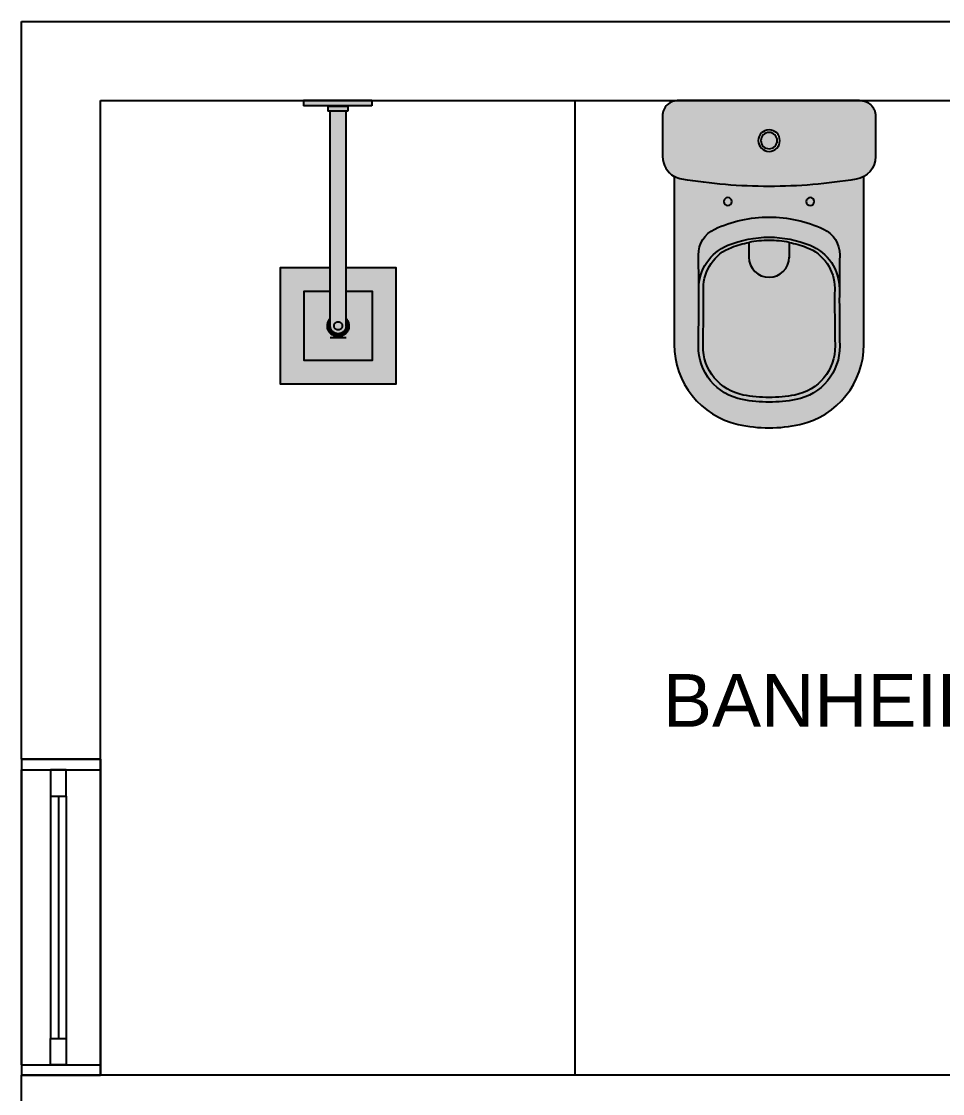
# Model space of a CAD drawing. Header units: millimetres. Extents: x 0 to 22.8, y -0.9 to 16.2.
# Drawn here: x 0 to 1.747, y 14.185 to 16.22 of the extents above; entities that cross this region are included whole.
import ezdxf

# ---------------------------------------------------------------- set-up
doc = ezdxf.new("R2010")
doc.units = ezdxf.units.MM
doc.linetypes.add('CACHE', pattern=[0.239999994635582, 0.119999997317791, -0.119999997317791])
doc.linetypes.add('CONTINU', pattern=[0])
for name, color, linetype in [('AI-Caixilhos', 2, 'Continuous'), ('AI-Equip san', 1, 'Continuous'), ('ARQ_Alvenaria', 4, 'Continuous'), ('ARQ_Caixilho', 1, 'Continuous'), ('TEXTOS', 2, 'Continuous')]:
    doc.layers.add(name, color=color, linetype=linetype)
doc.layers.add('AI-Hatch equip san', color=255, linetype='Continuous', lineweight=0)
doc.styles.get("Standard").update_dxf_attribs({"font": 'arial.ttf'})

# ---------------------------------------------------------------- blocks, each defined once
blk = doc.blocks.new('BACIA VOGUE PLUS CP525 - PLANTA')
at = {"layer": 'AI-Hatch equip san'}
h = blk.add_hatch(color=256, dxfattribs=at)
h.paths.add_polyline_path([(0.2029819681127663, -0.1064209892956125), (0.2029821046336622, -0.02928925581885622, 0.4177746611043462), (0.1726251087268054, 0), (-0.172390264361141, 0, 0.4037668227474437), (-0.2013260020143264, -0.02928925366165558), (-0.2013258655098014, -0.1064209903387479, 0.2675957906071498), (-0.1791717963060364, -0.1440773359719341, 0.0873507331019102), (-0.1648816062894412, -0.149159383672389, 0.0419215482761166), (0.0008280874545505412, -0.1630741347769273, 0.0419217918455576), (0.1665385319127211, -0.149159218187906, -0.002557810752443), (0.1660972889040124, -0.1492338565936784, 0.3663366426868632)])
h.paths.add_polyline_path([(0.000828279892999717, -0.0966472008089756, -1), (0.000828279892999717, -0.05569838569877383, -1)], flags=16)
h.paths.add_polyline_path([(0.000828279892999717, -0.09165344275255016, -1), (0.000828279892999717, -0.06069214375519927, -1)], flags=0)
edge = h.paths.add_edge_path()
edge.add_line((-0.179171800256043, -0.1440773337308894), (-0.1791718248801715, -0.4629633556741144))
edge.add_arc((-0.02361626332749722, -0.4629633420750157), 0.1555555615526769, 180.0000050089562, 257.2909584115675)
edge.add_arc((0.0008290131787589416, -0.3545744550481764), 0.2666668677911435, 257.2907881814603, 282.7088727248874)
edge.add_arc((0.02527249099047424, -0.4629635634870866), 0.1555557412784841, 282.7091245076064, 360.0000815526128)
edge.add_line((0.1808282322687944, -0.4629633420750174), (0.1808282059156596, -0.1440774909092131))
edge.add_arc((0.1592437205758728, -0.1060341745997153), 0.0437399579698938, 279.0147632878452, 299.5691041169531, ccw=False)
edge.add_arc((0.0008483444686646635, 0.83035844521706), 0.9934325802005164, 269.9988316858968, 279.575166714042, ccw=False)
edge.add_arc((0.0008077062437763516, 0.830359645168274), 0.9934337801542708, 260.42484044789285, 270.00117547591265, ccw=False)
edge.add_arc((-0.1575869271711525, -0.1060348338966151), 0.0437394391793126, 240.4299263300798, 260.9840415205306, ccw=False)
for points in [[(-0.1707345083475786, -6.550523547588227e-06, 0.4200999088809455), (-0.2013260020143264, -0.02928925366165558), (-0.2013258655098014, -0.1064209903387479, 0.2675957906093825), (-0.1791717963057238, -0.1440773359721135)], [(0.1723906083508666, -6.550606171273898e-06, -0.4200999559944218), (0.2029821046336622, -0.02928925581885622), (0.2029819681127663, -0.1064209892956125, -0.3663366426868458), (0.1660972889040124, -0.1492338565936784, -0.0418089791809137), (0.0008280874566537477, -0.1630741347769273, -0.0418089791803658), (-0.1644413153449875, -0.1492338605347605, -0.0899254475467314), (-0.1791717963057238, -0.1440773359721135)], [(-0.179171800256043, -0.1440773337308894), (-0.1791718248801715, -0.4629633556741144, 0.3506406100393655), (-0.05783850962987458, -0.6147077673037131, 0.1113643007795019), (0.05949499643921285, -0.614708114511199, 0.3506406278863314), (0.1808282322687944, -0.4629633420750174), (0.1808282059156596, -0.1440774909092131)], [(-0.132513497435383, -0.3574158843918429, -0.3055382144920512), (-0.07730141839127214, -0.2748073760160654, -0.0974481896694778), (0.0008282708789408844, -0.259434192897011, -0.0974482197534445), (0.07895782445970667, -0.2748076429495949, -0.305538199285392), (0.134169447640005, -0.3574158822718747)], [(0.03905046260476297, -0.2693427366265873, -0.0429944799334745), (0.07206227793935227, -0.2787721903447942, -0.3122724263513446), (0.1252845301719674, -0.3563552579527283, 0.0050697164946249), (0.1259470929436759, -0.4656767120527601, -0.3657371896726949), (0.04974796577781149, -0.5589379507935455, -0.0461563593288864), (0.0008282830741279668, -0.5634636754443321, -0.0461563593301599), (-0.04809201339284641, -0.5589379512019637, -0.3657371811576453), (-0.1242911428287528, -0.4656767170823155, 0.0050697194659062), (-0.1236289481859956, -0.3563551451271287, -0.3122724416186567), (-0.07040597825655937, -0.2787725150340066, -0.0429942775378125), (-0.03739405521619688, -0.2693427662983545)], [(0.03905046260476297, -0.2693427366265873, 0.0481105261590189), (0.0008282711509366436, -0.2656564264079293, 0.0481106987763615), (-0.03739405521619688, -0.2693427662983545)]]:
    blk.add_lwpolyline(points, format="xyb")
at = {"ltscale": 0.1519950866699219}
blk.add_lwpolyline([(0.1723902643611552, 0), (-0.1723902643611552, 0)], dxfattribs=at)
for points in [[(0.000828279892999717, -0.05569838569877383, 1), (0.000828279892999717, -0.0966472008089756, 1)], [(0.000828279892999717, -0.06069214375519927, 1), (0.000828279892999717, -0.09165344275255016, 1)], [(-0.07739395361792845, -0.1842227057841157, 1), (-0.07739395361792845, -0.1993338177771555, 1)], [(0.07905051340392788, -0.1842227057841157, 1), (0.07905051340392788, -0.1993338177771555, 1)], [(-0.1023248054166004, -0.2440429508928723, -0.1093424138520017), (0.0008282692082559606, -0.221211972085877, -0.109342413851093), (0.1039809750380698, -0.244042953662948, -0.2959563080926484), (0.1348014425820168, -0.2932387551190754, 0.0080034057414445), (0.1348348099471366, -0.4655327266334943, -0.3657371896726949), (0.05137885102450923, -0.5676761350371677, -0.0461563593288864), (0.0008282831801977864, -0.5723525586888734, -0.0461563593301599), (-0.04972228477711838, -0.5676761362429747, -0.3657371811576453), (-0.133178859840001, -0.465532732142055, 0.0080034085963835), (-0.1331455699801438, -0.2932383623762203, -0.2959562259815054)]]:
    blk.add_lwpolyline(points, format="xyb", close=True)
at = {"ltscale": 0.1402225494384766}
blk.add_lwpolyline([(-0.03739405521619688, -0.2693427662983545), (-0.03739394329934953, -0.2973523270843721, 0.9999999562886204), (0.03905050308534896, -0.2973523237428797)], format="xyb", dxfattribs=at)
at = {"ltscale": 0.1453723907470703}
blk.add_lwpolyline([(0.03905046260476297, -0.2693427366265873), (0.03905046260476297, -0.2983810062038437)], dxfattribs=at)
blk = doc.blocks.new('CHUVEIRO QUADRATTA 1992 C CT PL')
at = {"layer": 'AI-Hatch equip san'}
blk.add_hatch(color=256, dxfattribs=at).paths.add_polyline_path([(0.5377997641879233, 0.1109374965992416), (0.3175661191327208, 0.1109374965992416), (0.3175661191327208, -0.1092961522747089), (0.5377997641879233, -0.1092961522747089)])
at = {"layer": 'AI-Hatch equip san', "ltscale": 3}
blk.add_hatch(color=256, dxfattribs=at).paths.add_polyline_path([(0.0099923688125045, -0.0204843320840382, -0.4142135623687064), (0.0114912241343745, -0.0189854767621682), (0.0114912241343745, 0.0189855247255082, -0.4142135623709011), (0.0099923688125045, 0.0204843800473894)])
for p, q in [((0, 0.0649503892876737), (0.0099923688125045, 0.0649503892876737)), ((0, 0.0649503892876737), (0, -0.0649503892876737)), ((0.0099923688125045, 0.0649503892876737), (0.0099923688125045, -0.0649503892876737)), ((0.0114912241343745, 0.0189855247255082), (0.0114912241343745, -0.0189854767621682)), ((0.0114912241343745, 0.0189855247255082), (0.0199847376251228, 0.0189855247255082)), ((0.0199847376251228, 0.0189855247255082), (0.0199847376251228, -0.0189854767621682)), ((0.2697939579386457, 0.0158092084831196), (0.0199847376251228, 0.0158092084831196)), ((0.4285895208554962, 0.0158092084831196), (0.2697939579386457, 0.0158092084831196)), ((0.4496565965644095, -0.0141678679773349), (0.4496565965644095, 0.0158092084831196)), ((0.0114912241343745, -0.0189854767621682), (0.0199847376251228, -0.0189854767621682)), ((0.2697939579386457, -0.0141678679773349), (0.0199847376251228, -0.0141678679773349)), ((0.4285895208554962, -0.0141678679773349), (0.2697939579386457, -0.0141678679773349)), ((0, -0.0649503892876737), (0.0099923688125045, -0.0649503892876737))]:
    blk.add_line(p, q)
at = {"linetype": 'CONTINU'}
for points in [[(0.3175661191327208, -0.0141678679773349), (0.3175661191327208, -0.1092961522747089), (0.5377997641879233, -0.1092961522747089), (0.5377997641879233, 0.1109374965992416), (0.3175661191327208, 0.1109374965992416), (0.3175661191327208, 0.0158092084831196)], [(0.3626139101667434, -0.0141678679773349), (0.3626139101667434, -0.0642483612406899), (0.4927519731539008, -0.0642483612406899), (0.4927519731539008, 0.0658897017464746), (0.3626139101667434, 0.0658897017464746), (0.3626139101667434, 0.0158092084831196)]]:
    blk.add_lwpolyline(points, dxfattribs=at)
at = {"linetype": 'CACHE', "extrusion": (0, 0, -1)}
for points in [[(-0.4138125456848059, -0.0141678679773349, -0.1888669097455485), (-0.4276829416603221, -0.0196009889058644, -1), (-0.4276829416603221, 0.0212423294116491, -0.1888669097455485), (-0.4138125456848059, 0.0158092084831196, -0.1888669097455485)], [(-0.416805393109712, -0.0141678679773349, -0.1582471708758664), (-0.4276829416603221, -0.0176989771722056, -1), (-0.4276829416603221, 0.0193403176779903, -0.1582471708758664), (-0.416805393109712, 0.0158092084831196, -0.1582471708758664)], [(-0.4207423148657626, -0.0141678679773349, -0.1088425979563022), (-0.4276829416603221, -0.0156968531262471, -1), (-0.4276829416603221, 0.0173381936320318, -0.1088425979563022), (-0.4207423148657626, 0.0158092084831196, -0.1088425979563022)], [(-0.426776362465148, -0.0141678679773349, -0.0151039565231848), (-0.4276829416603221, -0.0141952600917819, -1), (-0.4276829416603221, 0.0158366005975665, -0.0151039565231848), (-0.426776362465148, 0.0158092084831196, -0.0151039565231848)]]:
    blk.add_lwpolyline(points, format="xyb", dxfattribs=at)
blk.add_lwpolyline([(-0.4276829416603221, 0.0085789009309742, -1), (-0.4276829416603221, -0.0069375604251896, -1)], format="xyb", close=True, dxfattribs=at)
for centre, start, end in [((0.0114912241343745, 0.0204843800473782), 180.0000049998831, 270.0000010006267), ((0.0114912241343745, -0.0204843320840382), 90.00000299862327, 180.0000049998831)]:
    blk.add_arc(centre, 0.0014988553218812, start, end)
at = {"layer": 'AI-Hatch equip san'}
for points in [[(0, 0.0649503892876737), (0.0099923688125045, 0.0649503892876737), (0, -0.0649503892876737), (0.0099923688125045, -0.0649503892876737)], [(0.0114912241343745, 0.0189855247255082), (0.0199847376251228, 0.0189855247255082), (0.0114912241343745, -0.0189854767621569), (0.0199847376251228, -0.0189854767621682)], [(0.0199847376251228, 0.0158092084831196), (0.0199847376251228, -0.0141678679773349), (0.3175661191327208, 0.0158092084831196), (0.3175661191327208, -0.0141678679773349)]]:
    blk.add_solid(points, dxfattribs=at)
blk = doc.blocks.new('*U36')
at = {"ltscale": 0.5}
for p, q in [((0.08000000000006367, 0.5999999999986902), (-0.06999999999993635, 0.5999999999986334)), ((-0.06999999999993635, 0.5999999999979515), (0.08000000000006367, 0.5999999999986902)), ((-0.06999999999993635, 0.5999999999979515), (-0.06999999999993635, 0.5799999999975145)), ((0.08000000000006367, 0.5999999999986902), (0.08000000000006367, 0.5799999999973444)), ((-0.06999999999993635, 0.5799999999975145), (0.08000000000006367, 0.5799999999982532)), ((-0.06999999999993635, 0.0199999999991292), (0.08000000000006367, 0.01999999999998184)), ((-0.06999999999993635, 0.0199999999991292), (-0.06999999999993635, -1.3074e-12)), ((0.08000000000006367, 0.01999999999998184), (0.08000000000006367, -1.364257142856368e-12)), ((-0.06999999999993635, -1.3074e-12), (0.08000000000006367, -4.547571428563675e-13))]:
    blk.add_line(p, q, dxfattribs=at)
at = {"color": 1, "ltscale": 0.25}
for p, q in [((-0.06999999999993635, 0.0199999999991292), (-0.06999999999993635, 0.5799999999975145)), ((0.08000000000006367, 0.01999999999998184), (0.08000000000006367, 0.5799999999973444)), ((-0.01500000000112781, 0.5299999999980145), (-0.0150000000002183, 0.0700000000005616)), ((0.01500000000112781, 0.5299999999980145), (0.0150000000002183, 0.0700000000005616))]:
    blk.add_line(p, q, dxfattribs=at)
at = {"color": 252, "ltscale": 0.25}
blk.add_line((-9.094947017729282e-13, 0.5299999999980145), (0, 0.07000000000056159), dxfattribs=at)
at = {"ltscale": 0.25}
for points in [[(0.01500000000112781, 0.5799999999981964), (-0.01500000000112781, 0.5799999999981964), (-0.01500000000112781, 0.5299999999980145), (0.01500000000112781, 0.5299999999980145)], [(-0.0150000000002183, 0.0700000000005616), (0.0150000000002183, 0.0700000000005616), (0.0150000000002183, 0.0200000000003797), (-0.0150000000002183, 0.0200000000003797)]]:
    blk.add_lwpolyline(points, close=True, dxfattribs=at)

msp = doc.modelspace()

# ---------------------------------------------------------------- linework, layer by layer
at = {"layer": 'ARQ_Alvenaria'}
for p, q in [((1.657933050106901e-14, 14.82), (0, 16.22)), ((0, 16.22), (0.15, 16.22)), ((0.15, 16.22), (3.050000000000001, 16.22)), ((0.15, 14.82), (0.15, 16.07)), ((0.15, 16.07), (2.89, 16.07)), ((0.15, 14.82), (-1.387778780781446e-17, 14.82)), ((0, 10), (0, 14.22)), ((2.890000000000002, 14.22), (0, 14.22))]:
    msp.add_line(p, q, dxfattribs=at)
at = {"layer": 'ARQ_Caixilho'}
for p, q in [((1.05, 16.07), (1.05, 14.22)), ((0, 14.82), (0, 14.22)), ((0.1499999999999999, 14.22), (0.15, 14.82)), ((0.15, 14.819), (0.15, 14.22))]:
    msp.add_line(p, q, dxfattribs=at)

# ---------------------------------------------------------------- block references
at = {"layer": 'AI-Caixilhos'}
msp.add_blockref('*U36', (0.06999999999993634, 14.22000000000131), dxfattribs=at)
at = {"layer": 'AI-Equip san', "rotation": 270}
msp.add_blockref('CHUVEIRO QUADRATTA 1992 C CT PL', (0.6, 16.07), dxfattribs=at)
at = {"layer": 'AI-Equip san'}
msp.add_blockref('BACIA VOGUE PLUS CP525 - PLANTA', (1.417499999552414, 16.07), dxfattribs=at)

# ---------------------------------------------------------------- texts
at = {"layer": 'TEXTOS'}
msp.add_text('BANHEIRO 01', height=0.1, dxfattribs=at).set_placement((1.216920965047308, 14.88153625077304))

doc.saveas('drawing.dxf')
